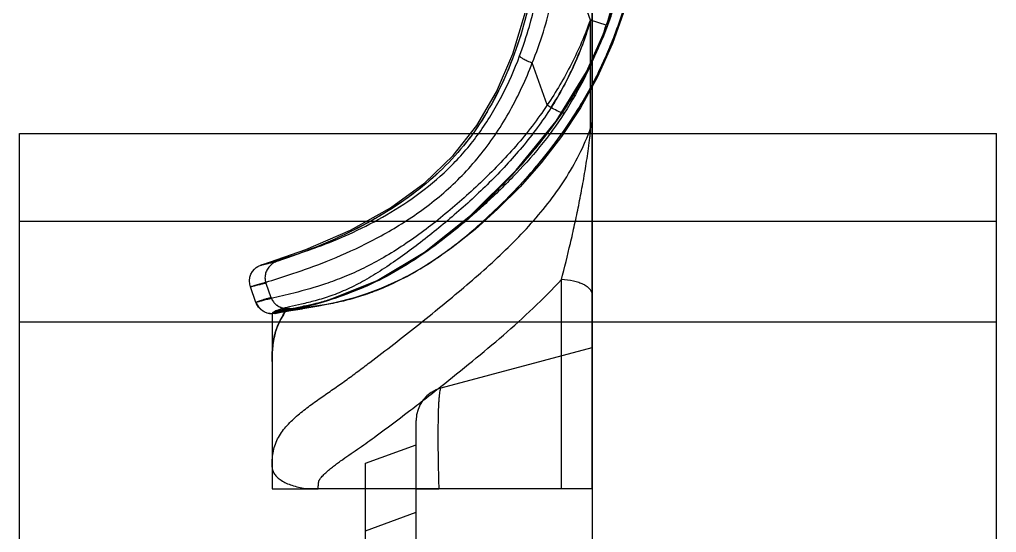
# Model space of a CAD drawing. Header units: millimetres. Extents: x 23075 to 24509, y -21593 to -20579.
# Drawn here: x 23372.21 to 23401.21, y -20793.49 to -20778.27 of the extents above; entities that cross this region are included whole.
import ezdxf

# ---------------------------------------------------------------- set-up
doc = ezdxf.new("R2010")
doc.units = ezdxf.units.MM
doc.header["$LTSCALE"] = 8
doc.layers.add('Cav-cor', color=30, linetype='Continuous')

# ---------------------------------------------------------------- blocks, each defined once
blk = doc.blocks.new('20160901.135302')
at = {"layer": 'Cav-cor', "color": 241}
for p, q in [((-3.673, 130.284), (-4.576, 132.831)), ((-3.62, 116.386), (-3.62, 130.644)), ((-3.667, 130.303), (-3.673, 130.284)), ((-3.67, 130.302), (-3.673, 130.29)), ((-3.671, 130.29), (-3.667, 130.303)), ((-3.205, 130.134), (-3.671, 130.29)), ((-3.667, 130.29), (-3.667, 130.303)), ((-3.667, 127.084), (-3.667, 130.29)), ((-4.958, 127.77), (-5.4, 129.017)), ((-20.62, 70.452), (-20.62, 126.926)), ((-20.62, 126.926), (8.38, 126.926)), ((8.38, 70.452), (8.38, 126.926)), ((8.38, 124.314), (-20.62, 124.314)), ((-13.307, 122.486), (-13.156, 122.059)), ((-13.307, 122.486), (-13.156, 122.059)), ((-4.533, 116.386), (-4.533, 122.589)), ((-13.604, 121.913), (-13.767, 122.373)), ((-13.597, 121.914), (-13.605, 121.915)), ((-13.151, 122.028), (-13.158, 122.026)), ((-13.156, 122.059), (-13.156, 122.059)), ((-13.075, 121.582), (-13.123, 121.579)), ((-13.123, 121.579), (-13.123, 121.578)), ((-13.123, 121.577), (-13.123, 120.158)), ((-13.03, 121.588), (-13.075, 121.582)), ((-12.673, 121.647), (-13.038, 121.586)), ((-13.037, 121.587), (-12.372, 121.752)), ((-13.029, 121.588), (-13.036, 121.587)), ((-13.036, 121.587), (-13.036, 121.587)), ((-13.028, 121.588), (-13.03, 121.588)), ((-13.023, 121.589), (-13.028, 121.588)), ((-13.028, 121.588), (-13.028, 121.588)), ((-12.949, 121.612), (-13.023, 121.589)), ((-12.706, 121.676), (-12.718, 121.673)), ((-12.234, 121.716), (-12.694, 121.644)), ((8.38, 121.326), (-20.62, 121.326)), ((-8.105, 119.377), (-3.62, 120.579)), ((-13.123, 120.158), (-13.123, 116.386)), ((-13.123, 120.158), (-13.123, 116.386)), ((-13.123, 120.158), (-13.123, 116.386)), ((-8.846, 116.386), (-8.846, 118.411)), ((-10.354, 117.14), (-8.846, 117.689)), ((-10.354, 110.749), (-10.354, 117.14)), ((-13.123, 116.386), (-12.122, 116.386)), ((-13.123, 116.386), (-12.122, 116.386)), ((-12.141, 116.389), (-12.089, 116.381)), ((-11.754, 116.386), (-12.122, 116.386)), ((-12.122, 116.386), (-11.754, 116.386)), ((-4.533, 116.386), (-11.754, 116.386)), ((-4.533, 116.386), (-11.754, 116.386)), ((-8.846, 112.019), (-8.846, 116.386)), ((-8.846, 116.386), (-8.175, 116.386)), ((-8.846, 112.019), (-8.846, 116.386)), ((-8.175, 116.386), (-8.846, 116.386)), ((-8.846, 112.019), (-8.846, 116.386)), ((-3.62, 116.386), (-8.175, 116.386)), ((-3.62, 116.386), (-8.175, 116.386)), ((-3.62, 116.386), (-4.533, 116.386)), ((-3.62, 116.386), (-4.533, 116.386)), ((-10.354, 115.138), (-8.846, 115.687))]:
    blk.add_line(p, q, dxfattribs=at)
for points in [[(-4.693, 127.292), (-3.787, 128.751), (-3.13, 130.239), (-2.686, 131.778), (-2.432, 133.393), (-2.365, 135.106), (-2.499, 136.938), (-2.836, 138.775)], [(-2.324, 137.821), (-2.16, 136.839), (-2.037, 135.459), (-2.041, 134.157), (-2.152, 132.928), (-2.357, 131.764), (-2.647, 130.656), (-3.019, 129.598), (-3.462, 128.606), (-3.967, 127.685), (-4.531, 126.83), (-5.133, 126.051), (-5.764, 125.341), (-6.418, 124.686), (-7.094, 124.079), (-7.783, 123.531), (-8.485, 123.051), (-9.194, 122.646), (-9.891, 122.323), (-10.557, 122.083), (-11.173, 121.917), (-11.733, 121.8), (-12.273, 121.709)], [(-13.4, 123.037), (-12.124, 123.48), (-10.794, 124.057), (-9.609, 124.721), (-8.589, 125.463), (-7.744, 126.272), (-7.048, 127.161), (-6.464, 128.161), (-5.975, 129.291), (-5.597, 130.536), (-5.359, 131.885), (-5.308, 133.31), (-5.479, 134.771), (-5.815, 136.109)], [(-12.372, 121.752), (-11.485, 121.971), (-10.009, 122.567), (-8.603, 123.406), (-7.237, 124.495), (-5.877, 125.84), (-4.693, 127.292)], [(-13.767, 122.373), (-13.788, 122.451), (-13.796, 122.556), (-13.782, 122.658), (-13.75, 122.751), (-13.704, 122.831), (-13.649, 122.896), (-13.594, 122.944), (-13.544, 122.977), (-13.504, 122.998), (-13.477, 123.01), (-13.458, 123.017), (-13.443, 123.023), (-13.428, 123.028), (-13.414, 123.033), (-13.4, 123.037)], [(-10.177, 122.213), (-10.678, 122.047), (-11.263, 121.896), (-11.795, 121.789)], [(-13.123, 121.578), (-13.18, 121.581), (-13.271, 121.598), (-13.362, 121.635), (-13.45, 121.693), (-13.527, 121.772), (-13.587, 121.871), (-13.604, 121.913)], [(-13.038, 121.586), (-13.071, 121.582), (-13.123, 121.578)], [(-13.028, 121.588), (-13.057, 121.584), (-13.075, 121.582)]]:
    blk.add_lwpolyline(points, dxfattribs=at)
for centre, radius, start, end in [((-14.914, 134.028), 12.339, 340.0178, 341.6067), ((-12.933, 132.887), 9.617, 327.3144, 338.4334), ((-3.251, 130.304), 3.056, 236.0457, 238.6895), ((-4.428, 127.356), 0.808, 340.3067, 359.9228), ((-19.709, 145.975), 23.785, 286.5271, 287.8565), ((-26.076, 167.433), 46.168, 286.278, 286.5273), ((-24.95, 161.404), 40.595, 286.65, 286.7948), ((-13.123, 122.082), 0.503, 199.5143, 269.9645), ((-8.723, 103.624), 18.929, 103.5483, 103.7118), ((-15.864, 137.562), 16.188, 283.3862, 284.4913), ((-14.742, 133.264), 11.747, 284.4385, 286.5017), ((-15.96, 137.152), 15.837, 280.6644, 281.8291), ((-11.87, 118.27), 3.585, 104.467, 105.0933), ((-15.821, 136.477), 15.148, 281.8363, 282.0606), ((-10.109, 110.949), 11.037, 103.4133, 103.6098), ((-12.661, 122.32), 0.591, 269.1533, 273.4286), ((-12.661, 122.32), 0.591, 269.1533, 273.4286), ((-9.202, 107.145), 14.947, 103.2641, 103.4142), ((-15.784, 136.303), 14.971, 282.0607, 282.2288), ((-15.638, 135.643), 14.294, 282.2189, 283.7113), ((-11.084, 120.452), 2.024, 156.4064, 160.5352), ((-10.905, 120.374), 2.219, 152.9846, 156.4089), ((-10.706, 120.273), 2.442, 150.1555, 152.9893), ((-11.214, 120.499), 1.886, 160.5554, 163.1643), ((-10.814, 120.404), 2.297, 168.4282, 169.3601), ((-7.846, 118.411), 1, 104.9999, 179.9994), ((-11.682, 119.161), 2.81, 259.6831, 260.5936), ((-11.671, 119.229), 2.879, 260.5914, 260.9889), ((-11.663, 119.28), 2.93, 260.9896, 261.6341)]:
    blk.add_arc(centre, radius, start, end, dxfattribs=at)
for points, knots in [([(-13.03, 121.588), (-12.572, 121.674), (-11.89, 121.833), (-11.004, 122.122), (-10.139, 122.473), (-9.11, 123.026), (-8.156, 123.7), (-7.439, 124.295), (-6.921, 124.765), (-6.419, 125.252), (-5.772, 125.924), (-5.013, 126.81), (-4.206, 127.955), (-3.531, 129.183), (-3.008, 130.483), (-2.64, 131.836), (-2.346, 133.679), (-2.318, 136.022), (-2.615, 137.87), (-2.83, 138.776)], [0, 0, 0, 0, 0.06248, 0.093736, 0.124996, 0.187487, 0.249987, 0.28125, 0.312513, 0.343777, 0.375041, 0.437554, 0.500063, 0.562572, 0.625085, 0.687607, 0.750135, 0.875058, 1, 1, 1, 1]), ([(-12.625, 121.73), (-12.449, 121.741), (-12.096, 121.77), (-11.572, 121.842), (-11.056, 121.944), (-10.539, 122.083), (-10, 122.272), (-9.417, 122.527), (-8.782, 122.868), (-8.11, 123.301), (-7.425, 123.819), (-6.748, 124.408), (-6.08, 125.053), (-5.415, 125.767), (-4.75, 126.582), (-4.083, 127.536), (-3.446, 128.662), (-2.882, 129.957), (-2.443, 131.375), (-2.162, 132.829), (-2.039, 134.226), (-2.044, 135.513), (-2.147, 136.697), (-2.33, 137.818), (-2.499, 138.545), (-2.595, 138.905)], [0, 0, 0, 0, 0.023614, 0.047163, 0.070403, 0.09372, 0.118568, 0.146402, 0.178502, 0.214504, 0.252935, 0.29291, 0.33398, 0.376765, 0.422845, 0.474135, 0.531783, 0.595056, 0.662002, 0.729207, 0.792109, 0.848658, 0.900594, 0.950398, 1, 1, 1, 1]), ([(-12.25, 121.756), (-11.813, 121.863), (-11.165, 122.055), (-10.333, 122.396), (-9.527, 122.794), (-8.76, 123.269), (-8.037, 123.802), (-7.515, 124.23), (-7.012, 124.68), (-6.525, 125.146), (-6.053, 125.628), (-5.448, 126.293), (-4.743, 127.17), (-4, 128.298), (-3.387, 129.503), (-2.918, 130.77), (-2.592, 132.081), (-2.337, 133.863), (-2.332, 136.121), (-2.622, 137.902), (-2.83, 138.776)], [0, 0, 0, 0, 0.062479, 0.093737, 0.124997, 0.18749, 0.21875, 0.250011, 0.281272, 0.312533, 0.343794, 0.375055, 0.437563, 0.500068, 0.562575, 0.625088, 0.687608, 0.750133, 0.875059, 1, 1, 1, 1]), ([(-2.728, 137.305), (-2.64, 136.708), (-2.517, 135.504), (-2.517, 133.689), (-2.723, 131.885), (-3.015, 130.707), (-3.205, 130.134)], [0, 0, 0, 0, 0.250001, 0.50001, 0.750013, 1, 1, 1, 1]), ([(-5.633, 135.63), (-5.533, 135.256), (-5.366, 134.498), (-5.242, 133.338), (-5.267, 132.166), (-5.431, 130.995), (-5.724, 129.838), (-6.132, 128.723), (-6.644, 127.688), (-7.25, 126.762), (-7.957, 125.952), (-8.768, 125.237), (-9.688, 124.598), (-10.713, 124.031), (-11.812, 123.542), (-12.573, 123.266), (-12.956, 123.137)], [0, 0, 0, 0, 0.071971, 0.14385, 0.216062, 0.289007, 0.362974, 0.437231, 0.509027, 0.576795, 0.642175, 0.708002, 0.776897, 0.849775, 0.925054, 1, 1, 1, 1]), ([(-5.775, 129.223), (-5.667, 129.511), (-5.282, 130.679), (-5.088, 131.913), (-5.078, 132.837)], [0, 0, 0, 0, 0.249459, 1, 1, 1, 1]), ([(-5.4, 129.017), (-5.156, 129.621), (-4.764, 130.873), (-4.595, 132.177), (-4.576, 132.831)], [0, 0, 0, 0, 0.499071, 1, 1, 1, 1]), ([(-3.676, 130.291), (-3.836, 129.845), (-4.21, 128.974), (-4.694, 128.159), (-4.958, 127.77)], [0, 0, 0, 0, 0.501592, 1, 1, 1, 1]), ([(-3.671, 130.29), (-3.802, 129.831), (-4.129, 128.933), (-4.584, 128.093), (-4.839, 127.694)], [0, 0, 0, 0, 0.501574, 1, 1, 1, 1]), ([(-3.318, 129.811), (-3.464, 129.41), (-3.798, 128.623), (-4.221, 127.881), (-4.452, 127.524)], [0, 0, 0, 0, 0.501321, 1, 1, 1, 1]), ([(-12.416, 123.335), (-12.159, 123.418), (-11.587, 123.617), (-10.681, 123.995), (-9.695, 124.505), (-8.702, 125.155), (-7.765, 125.959), (-6.945, 126.925), (-6.277, 128.026), (-5.927, 128.817), (-5.775, 129.223)], [0, 0, 0, 0, 0.087851, 0.196863, 0.319041, 0.448494, 0.582223, 0.719306, 0.858902, 1, 1, 1, 1]), ([(-5.775, 129.223), (-5.775, 129.218), (-5.765, 129.205), (-5.744, 129.186), (-5.71, 129.164), (-5.645, 129.126), (-5.541, 129.075), (-5.45, 129.036), (-5.4, 129.017)], [0, 0, 0, 0, 0.038028, 0.103289, 0.197317, 0.318246, 0.628283, 1, 1, 1, 1]), ([(-13.221, 122.54), (-12.981, 122.613), (-12.408, 122.793), (-11.443, 123.142), (-10.304, 123.645), (-9.095, 124.326), (-8.124, 125.054), (-7.406, 125.743), (-6.735, 126.51), (-6.022, 127.59), (-5.587, 128.531), (-5.4, 129.017)], [0, 0, 0, 0, 0.071103, 0.170403, 0.291357, 0.424285, 0.563376, 0.63452, 0.706536, 0.852403, 1, 1, 1, 1]), ([(-4.958, 127.77), (-5.239, 127.342), (-5.861, 126.534), (-6.921, 125.454), (-8.03, 124.47), (-8.999, 123.741), (-9.797, 123.246), (-10.388, 122.929), (-10.966, 122.668), (-11.658, 122.414), (-12.385, 122.207), (-12.928, 122.082), (-13.151, 122.028)], [0, 0, 0, 0, 0.149704, 0.297388, 0.442274, 0.583235, 0.651404, 0.717085, 0.779303, 0.836857, 0.932772, 1, 1, 1, 1]), ([(-4.839, 127.694), (-5.101, 127.285), (-5.676, 126.509), (-6.656, 125.458), (-7.697, 124.508), (-8.591, 123.78), (-9.312, 123.248), (-9.843, 122.886), (-10.363, 122.568), (-10.871, 122.304), (-11.361, 122.103), (-11.821, 121.964), (-12.232, 121.863), (-12.488, 121.807), (-12.604, 121.78)], [0, 0, 0, 0, 0.145799, 0.289776, 0.431335, 0.569367, 0.636271, 0.700874, 0.762284, 0.819688, 0.872743, 0.921283, 0.964095, 1, 1, 1, 1]), ([(-4.535, 127.54), (-4.582, 127.556), (-4.686, 127.604), (-4.785, 127.66), (-4.839, 127.694)], [0, 0, 0, 0, 0.435979, 1, 1, 1, 1]), ([(-4.452, 127.524), (-4.673, 127.183), (-5.153, 126.527), (-5.83, 125.775), (-6.398, 125.209), (-6.974, 124.666), (-7.712, 124.029), (-8.628, 123.337), (-9.564, 122.753), (-10.488, 122.303), (-11.11, 122.089), (-11.405, 122.002)], [0, 0, 0, 0, 0.135148, 0.269154, 0.335594, 0.401557, 0.531795, 0.659259, 0.782291, 0.897663, 1, 1, 1, 1]), ([(-4.452, 127.524), (-4.463, 127.522), (-4.492, 127.526), (-4.519, 127.534), (-4.535, 127.54)], [0, 0, 0, 0, 0.39023, 1, 1, 1, 1]), ([(-13.123, 117.024), (-13.123, 117.095), (-13.12, 117.238), (-13.097, 117.452), (-13.049, 117.662), (-12.966, 117.864), (-12.851, 118.052), (-12.668, 118.284), (-12.399, 118.543), (-12.048, 118.822), (-11.68, 119.082), (-11.308, 119.335), (-10.942, 119.596), (-10.58, 119.861), (-10.103, 120.22), (-9.512, 120.676), (-8.809, 121.228), (-8.113, 121.787), (-7.427, 122.356), (-6.755, 122.937), (-6.108, 123.54), (-5.294, 124.377), (-4.568, 125.29), (-3.993, 126.29), (-3.765, 126.816), (-3.667, 127.084)], [0, 0, 0, 0, 0.015156, 0.030311, 0.045528, 0.060902, 0.076426, 0.09208, 0.123646, 0.15545, 0.18737, 0.219254, 0.251059, 0.282818, 0.314541, 0.377928, 0.44125, 0.504475, 0.567574, 0.63049, 0.693129, 0.755404, 0.878514, 0.939437, 1, 1, 1, 1]), ([(-4.533, 122.589), (-4.44, 122.946), (-4.306, 123.489), (-4.14, 124.224), (-4.02, 124.794), (-3.927, 125.275), (-3.857, 125.664), (-3.808, 125.959), (-3.762, 126.255), (-3.727, 126.503), (-3.702, 126.701), (-3.685, 126.845), (-3.674, 126.958), (-3.668, 127.036), (-3.667, 127.07), (-3.667, 127.084)], [0, 0, 0, 0, 0.241346, 0.366356, 0.493424, 0.622163, 0.687085, 0.752349, 0.817917, 0.883624, 0.916292, 0.948339, 0.978203, 0.990717, 1, 1, 1, 1]), ([(-12.956, 123.137), (-13.006, 123.124), (-13.097, 123.099), (-13.219, 123.068), (-13.303, 123.048), (-13.357, 123.036), (-13.387, 123.029), (-13.411, 123.024), (-13.426, 123.022), (-13.435, 123.02), (-13.44, 123.02), (-13.442, 123.02), (-13.445, 123.02), (-13.444, 123.021), (-13.442, 123.022), (-13.439, 123.024), (-13.431, 123.026), (-13.418, 123.031), (-13.407, 123.035), (-13.4, 123.037)], [0, 0, 0, 0, 0.28223, 0.510399, 0.685927, 0.754427, 0.81036, 0.853922, 0.88531, 0.896502, 0.904731, 0.910043, 0.912577, 0.913982, 0.917795, 0.924414, 0.933875, 0.961305, 1, 1, 1, 1]), ([(-13.4, 123.037), (-13.365, 123.048), (-13.277, 123.074), (-13.189, 123.1), (-13.135, 123.115)], [0, 0, 0, 0, 0.391435, 1, 1, 1, 1]), ([(-12.956, 123.137), (-13.003, 123.122), (-13.09, 123.079), (-13.201, 122.987), (-13.282, 122.873), (-13.329, 122.746), (-13.339, 122.613), (-13.322, 122.527), (-13.307, 122.486)], [0, 0, 0, 0, 0.180143, 0.351193, 0.520036, 0.683466, 0.841391, 1, 1, 1, 1]), ([(-13.767, 122.373), (-13.767, 122.374), (-13.764, 122.375), (-13.76, 122.377), (-13.75, 122.381), (-13.738, 122.385), (-13.722, 122.39), (-13.694, 122.399), (-13.65, 122.413), (-13.586, 122.432), (-13.509, 122.454), (-13.418, 122.481), (-13.354, 122.501), (-13.319, 122.511)], [0, 0, 0, 0, 0.004425, 0.016586, 0.03669, 0.064712, 0.100599, 0.144293, 0.254896, 0.396106, 0.567548, 0.768932, 1, 1, 1, 1]), ([(-13.308, 122.486), (-13.344, 122.476), (-13.412, 122.457), (-13.506, 122.433), (-13.585, 122.412), (-13.649, 122.397), (-13.693, 122.386), (-13.721, 122.38), (-13.737, 122.377), (-13.75, 122.375), (-13.759, 122.373), (-13.764, 122.373), (-13.767, 122.372), (-13.767, 122.373)], [0, 0, 0, 0, 0.238484, 0.443452, 0.61537, 0.754768, 0.862272, 0.904258, 0.938505, 0.965093, 0.984102, 0.995636, 1, 1, 1, 1]), ([(-11.754, 116.387), (-11.754, 116.411), (-11.752, 116.459), (-11.748, 116.519), (-11.742, 116.567), (-11.737, 116.596), (-11.732, 116.62), (-11.725, 116.637), (-11.715, 116.652), (-11.702, 116.673), (-11.684, 116.697), (-11.653, 116.735), (-11.611, 116.781), (-11.558, 116.833), (-11.485, 116.901), (-11.389, 116.982), (-11.271, 117.075), (-11.15, 117.166), (-10.986, 117.283), (-10.778, 117.427), (-10.528, 117.599), (-10.28, 117.773), (-9.79, 118.127), (-9.228, 118.553), (-8.592, 119.046), (-7.959, 119.541), (-7.177, 120.168), (-6.255, 120.937), (-5.364, 121.734), (-4.801, 122.297), (-4.533, 122.589)], [0, 0, 0, 0, 0.007503, 0.014999, 0.01874, 0.022484, 0.024355, 0.026233, 0.028126, 0.030026, 0.033841, 0.037673, 0.045377, 0.053121, 0.060895, 0.076507, 0.092184, 0.10791, 0.123672, 0.155256, 0.186853, 0.218414, 0.249937, 0.375737, 0.438534, 0.50129, 0.626631, 0.751665, 0.876211, 1, 1, 1, 1]), ([(-3.62, 122.14), (-3.62, 122.168), (-3.633, 122.228), (-3.688, 122.31), (-3.774, 122.385), (-3.887, 122.45), (-4.024, 122.505), (-4.24, 122.564), (-4.414, 122.584), (-4.533, 122.589)], [0, 0, 0, 0, 0.077737, 0.164875, 0.267031, 0.386328, 0.522091, 0.672054, 1, 1, 1, 1]), ([(-13.604, 121.913), (-13.604, 121.914), (-13.602, 121.916), (-13.598, 121.919), (-13.59, 121.923), (-13.578, 121.929), (-13.564, 121.935), (-13.537, 121.946), (-13.494, 121.962), (-13.432, 121.983), (-13.354, 122.006), (-13.261, 122.032), (-13.193, 122.05), (-13.156, 122.059)], [0, 0, 0, 0, 0.004681, 0.016311, 0.035319, 0.061836, 0.095956, 0.137773, 0.244873, 0.383883, 0.555557, 0.760673, 1, 1, 1, 1]), ([(-13.21, 122.013), (-13.261, 122.001), (-13.35, 121.979), (-13.465, 121.949), (-13.537, 121.928), (-13.577, 121.918), (-13.591, 121.914), (-13.597, 121.914)], [0, 0, 0, 0, 0.390649, 0.688423, 0.892066, 0.958069, 1, 1, 1, 1]), ([(-13.156, 122.059), (-13.143, 122.023), (-13.107, 121.952), (-13.028, 121.86), (-12.925, 121.788), (-12.803, 121.741), (-12.714, 121.73), (-12.67, 121.729)], [0, 0, 0, 0, 0.18654, 0.377862, 0.575707, 0.785072, 1, 1, 1, 1]), ([(-12.116, 121.814), (-12.14, 121.808), (-12.232, 121.786), (-12.324, 121.765), (-12.392, 121.749)], [0, 0, 0, 0, 0.265926, 1, 1, 1, 1]), ([(-13.123, 121.578), (-13.122, 121.578), (-13.12, 121.58), (-13.117, 121.582), (-13.111, 121.586), (-13.099, 121.594), (-13.075, 121.608), (-13.034, 121.627), (-12.973, 121.649), (-12.891, 121.673), (-12.788, 121.701), (-12.712, 121.719), (-12.67, 121.729)], [0, 0, 0, 0, 0.004368, 0.013337, 0.027419, 0.047143, 0.106202, 0.197628, 0.330797, 0.509782, 0.73367, 1, 1, 1, 1]), ([(-12.67, 121.729), (-12.725, 121.652), (-12.823, 121.501), (-12.94, 121.272), (-13.022, 121.05), (-13.075, 120.829), (-13.106, 120.607), (-13.121, 120.383), (-13.123, 120.233), (-13.123, 120.158)], [0, 0, 0, 0, 0.170855, 0.322686, 0.461953, 0.595951, 0.730133, 0.865236, 1, 1, 1, 1]), ([(-13.117, 121.588), (-13.119, 121.586), (-13.121, 121.583), (-13.123, 121.58), (-13.123, 121.579)], [0, 0, 0, 0, 0.715465, 1, 1, 1, 1]), ([(-12.946, 121.687), (-12.99, 121.671), (-13.052, 121.646), (-13.105, 121.604), (-13.117, 121.588)], [0, 0, 0, 0, 0.702223, 1, 1, 1, 1]), ([(-13.036, 121.587), (-13.04, 121.586), (-13.045, 121.586), (-13.052, 121.585), (-13.055, 121.589), (-13.05, 121.594), (-13.043, 121.6), (-13.031, 121.607), (-13.014, 121.615), (-12.991, 121.624), (-12.964, 121.635), (-12.917, 121.651), (-12.845, 121.673), (-12.742, 121.702), (-12.665, 121.721), (-12.623, 121.731)], [0, 0, 0, 0, 0.021365, 0.034196, 0.040764, 0.051202, 0.070718, 0.100346, 0.140453, 0.191234, 0.252841, 0.325412, 0.504022, 0.72844, 1, 1, 1, 1]), ([(-12.718, 121.673), (-12.742, 121.667), (-12.819, 121.648), (-12.896, 121.627), (-12.949, 121.612)], [0, 0, 0, 0, 0.309922, 1, 1, 1, 1]), ([(-12.803, 121.731), (-12.816, 121.727), (-12.864, 121.714), (-12.912, 121.699), (-12.946, 121.687)], [0, 0, 0, 0, 0.276901, 1, 1, 1, 1]), ([(-12.604, 121.78), (-12.619, 121.777), (-12.672, 121.764), (-12.726, 121.751), (-12.765, 121.741)], [0, 0, 0, 0, 0.265151, 1, 1, 1, 1]), ([(-12.392, 121.749), (-12.413, 121.744), (-12.493, 121.726), (-12.573, 121.707), (-12.631, 121.693)], [0, 0, 0, 0, 0.271081, 1, 1, 1, 1]), ([(-8.105, 119.377), (-8.112, 119.375), (-8.126, 119.353), (-8.139, 119.311), (-8.152, 119.244), (-8.163, 119.152), (-8.173, 119.037), (-8.186, 118.835), (-8.196, 118.527), (-8.201, 118.094), (-8.2, 117.584), (-8.191, 117.008), (-8.181, 116.603), (-8.175, 116.392)], [0, 0, 0, 0, 0.007813, 0.022596, 0.045266, 0.075996, 0.114776, 0.161513, 0.278068, 0.423551, 0.594959, 0.788547, 1, 1, 1, 1]), ([(-13.123, 117.024), (-13.123, 116.989), (-13.11, 116.917), (-13.056, 116.814), (-12.968, 116.718), (-12.801, 116.594), (-12.523, 116.47), (-12.276, 116.411), (-12.141, 116.389)], [0, 0, 0, 0, 0.083288, 0.173705, 0.276058, 0.392941, 0.671157, 1, 1, 1, 1])]:
    blk.add_open_spline(points, degree=3, knots=knots, dxfattribs=at)
for points in [[(-12.625, 121.73), (-12.448, 121.741), (-12.096, 121.77), (-11.569, 121.842), (-11.056, 121.944), (-10.555, 122.078), (-10.031, 122.26), (-9.462, 122.506), (-8.821, 122.845), (-8.131, 123.285), (-7.438, 123.808), (-6.757, 124.4), (-6.093, 125.04), (-5.44, 125.739), (-4.786, 126.535), (-4.123, 127.475), (-3.474, 128.605), (-2.896, 129.917), (-2.443, 131.37), (-2.154, 132.878), (-2.036, 134.3), (-2.047, 135.564), (-2.151, 136.72), (-2.33, 137.819), (-2.499, 138.545), (-2.595, 138.905)], [(-5.633, 135.63), (-5.533, 135.254), (-5.366, 134.498), (-5.242, 133.34), (-5.266, 132.172), (-5.429, 131.003), (-5.723, 129.841), (-6.14, 128.703), (-6.661, 127.658), (-7.263, 126.747), (-7.955, 125.955), (-8.748, 125.254), (-9.66, 124.616), (-10.694, 124.04), (-11.817, 123.54), (-12.573, 123.266), (-12.956, 123.137)], [(-3.673, 130.29), (-3.764, 129.973), (-3.869, 129.659), (-3.99, 129.352)], [(-12.956, 123.137), (-13.005, 123.121), (-13.093, 123.077), (-13.201, 122.987), (-13.283, 122.871), (-13.329, 122.743), (-13.339, 122.613), (-13.322, 122.528), (-13.307, 122.486)], [(-13.156, 122.059), (-13.143, 122.022), (-13.108, 121.953), (-13.029, 121.862), (-12.929, 121.79), (-12.804, 121.742), (-12.716, 121.73), (-12.67, 121.729)], [(-13.123, 120.158), (-13.123, 120.233), (-13.121, 120.382), (-13.106, 120.608), (-13.075, 120.829), (-13.024, 121.044), (-12.945, 121.259), (-12.833, 121.484), (-12.729, 121.646), (-12.67, 121.729)], [(-12.67, 121.729), (-12.728, 121.647), (-12.831, 121.487), (-12.944, 121.262), (-13.024, 121.046), (-13.075, 120.83), (-13.106, 120.608), (-13.121, 120.382), (-13.123, 120.233), (-13.123, 120.158)], [(-12.67, 121.729), (-12.725, 121.651), (-12.777, 121.571), (-12.825, 121.488)], [(-12.825, 121.488), (-12.777, 121.571), (-12.725, 121.651), (-12.67, 121.729)], [(-13.019, 121.045), (-13.037, 120.986), (-13.052, 120.926), (-13.064, 120.865)], [(-13.064, 120.865), (-13.052, 120.926), (-13.037, 120.986), (-13.019, 121.045)], [(-13.071, 120.828), (-13.085, 120.755), (-13.095, 120.681), (-13.103, 120.607)], [(-13.103, 120.607), (-13.095, 120.681), (-13.085, 120.755), (-13.071, 120.828)], [(-13.123, 120.158), (-13.123, 120.233), (-13.122, 120.307), (-13.119, 120.382)], [(-13.103, 120.607), (-13.111, 120.532), (-13.116, 120.457), (-13.119, 120.382)], [(-13.119, 120.382), (-13.116, 120.457), (-13.111, 120.532), (-13.103, 120.607)]]:
    blk.add_open_spline(points, degree=3, dxfattribs=at)

msp = doc.modelspace()

# ---------------------------------------------------------------- linework, layer by layer
at = {"layer": 'Cav-cor', "color": 241}
msp.add_line((23389.215, -20736.885), (23389.215, -20996.885), dxfattribs=at)

# ---------------------------------------------------------------- block references
at = {"layer": 'Cav-cor'}
msp.add_blockref('20160901.135302', (23392.835, -20908.574), dxfattribs=at)

doc.saveas('drawing.dxf')
